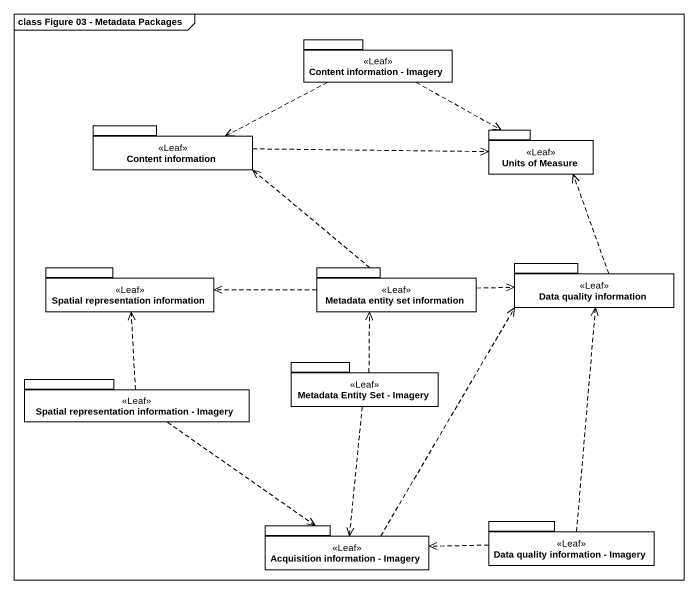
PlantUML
@startuml
mainframe class Figure 03 - Metadata Packages
package "Content information - Imagery" as Content_information_Imagery <<Leaf>> {
}
package "Content information" as Content_information <<Leaf>> {
}
package "Units of Measure" as Units_of_Measure <<Leaf>> {
}
package "Spatial representation information" as Spatial_representation <<Leaf>> {
}
package "Metadata entity set information" as Metadata_entity_set <<Leaf>> {
}
package "Data quality information" as Data_quality_information <<Leaf>> {
}
package "Spatial representation information - Imagery" as Spatial_representation_2 <<Leaf>> {
}
package "Metadata Entity Set - Imagery" as Metadata_Entity_Set_Imagery <<Leaf>> {
}
package "Acquisition information - Imagery" as Acquisition_information <<Leaf>> {
}
package "Data quality information - Imagery" as Data_quality_information_2 <<Leaf>> {
}
Content_information_Imagery .left.> Content_information
Content_information_Imagery .right.> Units_of_Measure
Content_information .right.> Units_of_Measure
Metadata_entity_set .up.> Content_information
Metadata_entity_set .left.> Spatial_representation
Metadata_entity_set .right.> Data_quality_information
Data_quality_information .up.> Units_of_Measure
Spatial_representation_2 .up.> Spatial_representation
Spatial_representation_2 ..> Acquisition_information
Metadata_Entity_Set_Imagery .up.> Metadata_entity_set
Metadata_Entity_Set_Imagery ..> Acquisition_information
Acquisition_information .up.> Data_quality_information
Data_quality_information_2 .up.> Data_quality_information
Data_quality_information_2 .left.> Acquisition_information
@enduml
